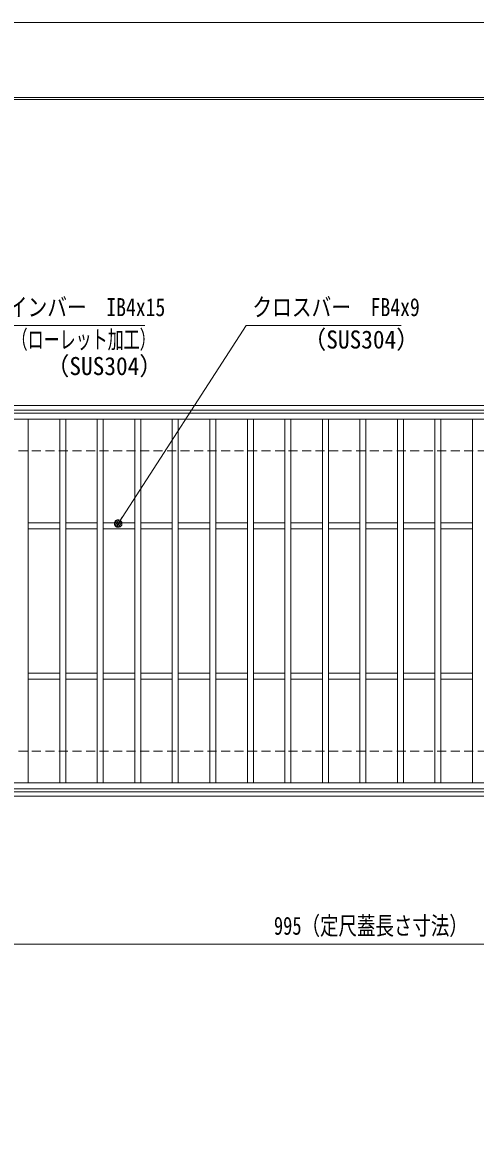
# Model space of a CAD drawing. Units: millimetres, scale not verified. Extents: x -1050 to 1050, y -742 to 742.
# Drawn here: x -520 to -218, y -8 to 742 of the extents above; entities that cross this region are included whole.
import ezdxf
from ezdxf.enums import TextEntityAlignment as Align

# ---------------------------------------------------------------- set-up
doc = ezdxf.new("R2010")
doc.units = ezdxf.units.MM
doc.header["$LTSCALE"] = 5
doc.linetypes.add('DASHED1', pattern=[1.8, 1.2, -0.6])
for name, color, linetype, lineweight in [('0-0_7-図\u3000枠', 4, 'Continuous', 9), ('0-1_寸法注釈', 2, 'Continuous', 9), ('0-2_0', 2, 'Continuous', 9), ('0-3_DEFPOINTS', 134, 'Continuous', 9), ('0-5_蓋', 5, 'Continuous', 9), ('0-A_枠', 7, 'Continuous', 9), ('0-B_溝開口', 4, 'DASHED1', 9)]:
    doc.layers.add(name, color=color, linetype=linetype, lineweight=lineweight)
doc.styles.add('ＭＳ ゴシック', font='')
doc.styles.get('ＭＳ ゴシック').set_extended_font_data('MS Gothic')

# ---------------------------------------------------------------- blocks, each defined once
blk = doc.blocks.new('_Dot')
at = {"layer": '0-2_0'}
for p, q in [((-2.5, 0), (-5, 0)), ((2.445, 0.5), (-2.445, 0.5)), ((1.997, 1.5), (-1.997, 1.5)), ((2.289, -0.995), (-2.289, -0.995)), ((1.499, -1.995), (-1.499, -1.995))]:
    blk.add_line(p, q, dxfattribs=at)
for points in [[(2.5, 0), (2.48, 0.313), (2.421, 0.622), (2.324, 0.92), (2.191, 1.204), (2.023, 1.469), (1.822, 1.711), (1.594, 1.926), (1.34, 2.111), (1.064, 2.262), (0.773, 2.378), (0.468, 2.456), (0.157, 2.495), (-0.157, 2.495), (-0.468, 2.456), (-0.773, 2.378), (-1.064, 2.262), (-1.34, 2.111), (-1.594, 1.926), (-1.822, 1.711), (-2.023, 1.469), (-2.191, 1.204), (-2.324, 0.92), (-2.421, 0.622), (-2.48, 0.313), (-2.5, 0), (0, 0)], [(-2.5, 0), (-2.48, -0.313), (-2.421, -0.622), (-2.324, -0.92), (-2.191, -1.204), (-2.023, -1.469), (-1.822, -1.711), (-1.594, -1.926), (-1.34, -2.111), (-1.064, -2.262), (-0.773, -2.378), (-0.468, -2.456), (-0.157, -2.495), (0.157, -2.495), (0.468, -2.456), (0.773, -2.378), (1.064, -2.262), (1.34, -2.111), (1.594, -1.926), (1.822, -1.711), (2.023, -1.469), (2.191, -1.204), (2.324, -0.92), (2.421, -0.622), (2.48, -0.313), (2.5, 0), (0, 0)]]:
    blk.add_lwpolyline(points, close=True, dxfattribs=at)

msp = doc.modelspace()

# ---------------------------------------------------------------- linework, layer by layer
at = {"layer": '0-0_7-図\u3000枠'}
msp.add_line((-973.75, 691.25), (998.75, 691.25), dxfattribs=at)
msp.add_lwpolyline([(-975, 692.5), (1000, 692.5), (1000, -692.5)], dxfattribs=at)
at = {"layer": '0-1_寸法注釈'}
msp.add_line((-785.45, 128.953), (199.55, 128.953), dxfattribs=at)
for points in [[(-438.147, 540.749), (-547.371, 540.749), (-640.288, 434.279)], [(-267.513, 540.749), (-370.72, 540.749), (-455.447, 409.812)]]:
    msp.add_lwpolyline(points, dxfattribs=at)
at = {"layer": '0-3_DEFPOINTS'}
msp.add_lwpolyline([(-1050, -742.5), (-1050, 742.5), (1050, 742.5), (1050, -742.5)], close=True, dxfattribs=at)
at = {"layer": '0-5_蓋'}
for p, q in [((204.55, 482.475), (-790.45, 482.475)), ((204.55, 478.475), (-790.45, 478.475)), ((-515.95, 478.475), (-515.95, 236.475)), ((-494.95, 478.475), (-494.95, 236.475)), ((-490.95, 478.475), (-490.95, 236.475)), ((-469.95, 478.475), (-469.95, 236.475)), ((-465.95, 478.475), (-465.95, 236.475)), ((-444.95, 478.475), (-444.95, 236.475)), ((-440.95, 478.475), (-440.95, 236.475)), ((-419.95, 478.475), (-419.95, 236.475)), ((-415.95, 478.475), (-415.95, 236.475)), ((-394.95, 478.475), (-394.95, 236.475)), ((-390.95, 478.475), (-390.95, 236.475)), ((-369.95, 478.475), (-369.95, 236.475)), ((-365.95, 478.475), (-365.95, 236.475)), ((-344.95, 478.475), (-344.95, 236.475)), ((-340.95, 478.475), (-340.95, 236.475)), ((-319.95, 478.475), (-319.95, 236.475)), ((-315.95, 478.475), (-315.95, 236.475)), ((-294.95, 478.475), (-294.95, 236.475)), ((-290.95, 478.475), (-290.95, 236.475)), ((-269.95, 478.475), (-269.95, 236.475)), ((-265.95, 478.475), (-265.95, 236.475)), ((-244.95, 478.475), (-244.95, 236.475)), ((-240.95, 478.475), (-240.95, 236.475)), ((-219.95, 478.475), (-219.95, 236.475)), ((-494.95, 409.475), (-515.95, 409.475)), ((-494.95, 405.475), (-515.95, 405.475)), ((-469.95, 409.475), (-490.95, 409.475)), ((-469.95, 405.475), (-490.95, 405.475)), ((-444.95, 409.475), (-465.95, 409.475)), ((-444.95, 405.475), (-465.95, 405.475)), ((-419.95, 409.475), (-440.95, 409.475)), ((-419.95, 405.475), (-440.95, 405.475)), ((-394.95, 409.475), (-415.95, 409.475)), ((-394.95, 405.475), (-415.95, 405.475)), ((-369.95, 409.475), (-390.95, 409.475)), ((-369.95, 405.475), (-390.95, 405.475)), ((-344.95, 409.475), (-365.95, 409.475)), ((-344.95, 405.475), (-365.95, 405.475)), ((-319.95, 409.475), (-340.95, 409.475)), ((-319.95, 405.475), (-340.95, 405.475)), ((-294.95, 409.475), (-315.95, 409.475)), ((-294.95, 405.475), (-315.95, 405.475)), ((-290.95, 409.475), (-269.95, 409.475)), ((-290.95, 405.475), (-269.95, 405.475)), ((-265.95, 409.475), (-244.95, 409.475)), ((-265.95, 405.475), (-244.95, 405.475)), ((-240.95, 409.475), (-219.95, 409.475)), ((-240.95, 405.475), (-219.95, 405.475)), ((-494.95, 309.475), (-515.95, 309.475)), ((-469.95, 309.475), (-490.95, 309.475)), ((-444.95, 309.475), (-465.95, 309.475)), ((-419.95, 309.475), (-440.95, 309.475)), ((-394.95, 309.475), (-415.95, 309.475)), ((-369.95, 309.475), (-390.95, 309.475)), ((-344.95, 309.475), (-365.95, 309.475)), ((-319.95, 309.475), (-340.95, 309.475)), ((-294.95, 309.475), (-315.95, 309.475)), ((-290.95, 309.475), (-269.95, 309.475)), ((-265.95, 309.475), (-244.95, 309.475)), ((-240.95, 309.475), (-219.95, 309.475)), ((-494.95, 305.475), (-515.95, 305.475)), ((-469.95, 305.475), (-490.95, 305.475)), ((-444.95, 305.475), (-465.95, 305.475)), ((-419.95, 305.475), (-440.95, 305.475)), ((-394.95, 305.475), (-415.95, 305.475)), ((-369.95, 305.475), (-390.95, 305.475)), ((-344.95, 305.475), (-365.95, 305.475)), ((-319.95, 305.475), (-340.95, 305.475)), ((-294.95, 305.475), (-315.95, 305.475)), ((-290.95, 305.475), (-269.95, 305.475)), ((-265.95, 305.475), (-244.95, 305.475)), ((-240.95, 305.475), (-219.95, 305.475)), ((-790.45, 236.475), (204.55, 236.475)), ((-790.45, 232.475), (204.55, 232.475))]:
    msp.add_line(p, q, dxfattribs=at)
at = {"layer": '0-A_枠'}
for p, q in [((-795.45, 487.475), (409.55, 487.475)), ((-792.45, 484.475), (407.714, 484.475)), ((-795.45, 227.475), (409.55, 227.475)), ((-792.45, 230.475), (411.386, 230.475))]:
    msp.add_line(p, q, dxfattribs=at)
at = {"layer": '0-B_溝開口'}
for p, q in [((-765.45, 457.475), (204.55, 457.475)), ((-765.45, 257.475), (204.55, 257.475))]:
    msp.add_line(p, q, dxfattribs=at)

# ---------------------------------------------------------------- block references
at = {"layer": '0-1_寸法注釈', "rotation": 236.7867}
msp.add_blockref('_Dot', (-455.995, 408.975), dxfattribs=at)

# ---------------------------------------------------------------- texts
at = {"layer": '0-1_寸法注釈', "color": 7, "style": 'ＭＳ ゴシック'}
for s, height, width, p in [('メインバー\u3000IB4x15', 12.02, 0.8, (-542.594, 543.436)), ('クロスバー\u3000FB4x9', 12.03, 0.8, (-366.554, 543.436)), ('（ローレット加工）', 12.02, 0.65, (-526.956, 521.881)), ('（SUS304）', 12.02, 0.95, (-332.951, 521.881)), ('（SUS304）', 12.02, 0.95, (-504.109, 504.216)), ('995（定尺蓋長さ寸法）', 12.03, 0.75, (-352.249, 131.64))]:
    msp.add_text(s, height=height, dxfattribs=dict(at, width=width)).set_placement(p, align=Align.BOTTOM_LEFT)

doc.saveas('drawing.dxf')
